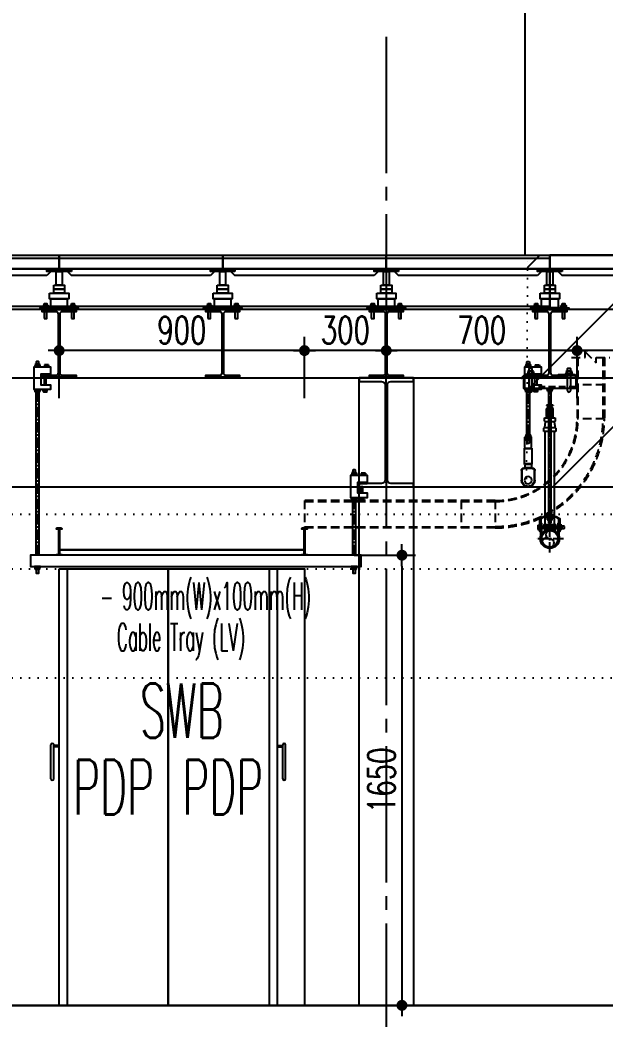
# Model space of a CAD drawing. Header units: millimetres. Extents: x -192235 to 515711, y 45168 to 947868.
# Drawn here: x 168856 to 171002, y 463896 to 467562 of the extents above; entities that cross this region are included whole.
import ezdxf
from ezdxf.enums import TextEntityAlignment as Align

# ---------------------------------------------------------------- set-up
doc = ezdxf.new("R2010")
doc.units = ezdxf.units.MM
doc.header["$LTSCALE"] = 1000
doc.header["$PDMODE"] = 1
for name, pattern in [('CENTER2', [1.125, 0.75, -0.125, 0.125, -0.125]), ('DOT2', [3.175, 0, -3.175]), ('HIDDEN', [0.375, 0.25, -0.125]), ('HIDDEN2', [4.7625, 3.175, -1.5875]), ('TPH12-SEC-@20-1$0$CENTERK0', [0.65, 0.5, -0.05, 0.05, -0.05]), ('TPH12-SEC-@20-1$0$CENTERK5', [6.916, 6.667, -0.083, 0.083, -0.083])]:
    doc.linetypes.add(name, pattern=pattern)
for name, color, linetype in [('0-LEVEL LINE', 4, 'DOT2'), ('0-tool', 1, 'Continuous'), ('e-eq-PDP', 10, 'Continuous'), ('e-eq-SWB', 130, 'Continuous'), ('E-POWER-CABL', 80, 'Continuous'), ('FS-EQ', 10, 'Continuous'), ('FS-LINE', 10, 'Continuous'), ('FS-Support-1', 2, 'Continuous'), ('Hook-up', 130, 'HIDDEN2'), ('LED-Light-L25', 7, 'Continuous'), ('LIGHTING', 2, 'Continuous'), ('LIGHTING-W', 7, 'Continuous'), ('M-DIM', 1, 'Continuous'), ('M-TXT', 3, 'Continuous'), ('SM-SEC-Cm$0$SUPPORT', 2, 'Continuous'), ('SUPPORT', 2, 'Continuous'), ('TPH12-SEC-@20-1$0$H-SIN', 252, 'TPH12-SEC-@20-1$0$CENTERK5'), ('TPH12-SEC-@20-1$0$KABE1', 252, 'Continuous'), ('TPH12-SEC-@20-1$0$SIAGE1', 252, 'Continuous'), ('TPH12-SEC-@20-1$0$STEEL-NEDA', 252, 'Continuous'), ('TPH12-SEC-@20-1$0$STEEL2', 252, 'Continuous'), ('TPH12-SEC-@20-1$0$STEEL3', 252, 'Continuous'), ('TPH12-SEC-@20-1$0$SUGATA3', 252, 'Continuous'), ('WY-J-D', 2, 'Continuous'), ('WY-J-U', 2, 'Continuous'), ('YCD-Xfa-Sec-24$0$Raised Floor', 1, 'Continuous')]:
    doc.layers.add(name, color=color, linetype=linetype)
doc.styles.add('aa-txt', font='simplex.shx', dxfattribs={"width": 0.7, "bigfont": 'chineset.shx'})
doc.styles.add('ROMAND', font='romand', dxfattribs={"height": 5})
doc.dimstyles.new('50-DIM', dxfattribs={"dimscale": 50, "dimtxt": 2, "dimasz": 0.8, "dimexe": 1, "dimexo": 1, "dimgap": 0.5, "dimtad": 1, "dimdec": 0, "dimdsep": 46, "dimtxsty": 'aa-txt', "dimblk": 'DOT', "dimcen": 5, "dimclrd": 256, "dimclre": 256, "dimclrt": 256, "dimadec": 0, "dimazin": 0, "dimtfac": 1, "dimtdec": 0, "dimtix": 1, "dimtmove": 2, "dimatfit": 3, "dimldrblk": 'DOT', "dimfxl": 1, "dimtolj": 1, "dimtzin": 0, "dimarcsym": 0})

# ---------------------------------------------------------------- blocks, each defined once
blk = doc.blocks.new('TPH12-SEC-@20-1')
at = {"layer": 'DEFPOINTS', "linetype": 'TPH12-SEC-@20-1$0$CENTERK0'}
blk.add_line((170200, 467500), (170200, 462400), dxfattribs=at)
at = {"layer": 'TPH12-SEC-@20-1$0$H-SIN'}
for p, q in [((83854.8, 466700), (201769.6, 466700)), ((84160.9, 463950), (201769.6, 463950))]:
    blk.add_line(p, q, dxfattribs=at)
at = {"layer": 'TPH12-SEC-@20-1$0$KABE1'}
blk.add_line((190390, 463950), (99610, 463950), dxfattribs=at)
blk.add_lwpolyline([(175600, 466700), (175600, 466500), (170800, 466500), (170800, 466700), (175600, 466700)], dxfattribs=at)
at = {"layer": 'TPH12-SEC-@20-1$0$SIAGE1'}
blk.add_line((175600, 466700), (170800, 466700), dxfattribs=at)
at = {"layer": 'TPH12-SEC-@20-1$0$STEEL-NEDA'}
for points in [[(168938, 466500), (169062, 466500), (169062, 466492), (169010.5, 466492, 0.414214), (169002.5, 466484), (169002.5, 466268, 0.414214), (169010.5, 466260), (169062, 466260), (169062, 466252), (168938, 466252), (168938, 466260), (168989.5, 466260, 0.414214), (168997.5, 466268), (168997.5, 466484, 0.414214), (168989.5, 466492), (168938, 466492)], [(169538, 466500), (169662, 466500), (169662, 466492), (169610.5, 466492, 0.414214), (169602.5, 466484), (169602.5, 466268, 0.414214), (169610.5, 466260), (169662, 466260), (169662, 466252), (169538, 466252), (169538, 466260), (169589.5, 466260, 0.414214), (169597.5, 466268), (169597.5, 466484, 0.414214), (169589.5, 466492), (169538, 466492)], [(170138, 466500), (170262, 466500), (170262, 466492), (170210.5, 466492, 0.414214), (170202.5, 466484), (170202.5, 466268, 0.414214), (170210.5, 466260), (170262, 466260), (170262, 466252), (170138, 466252), (170138, 466260), (170189.5, 466260, 0.414214), (170197.5, 466268), (170197.5, 466484, 0.414214), (170189.5, 466492), (170138, 466492)], [(170738, 466500), (170862, 466500), (170862, 466492), (170810.5, 466492, 0.414214), (170802.5, 466484), (170802.5, 466268, 0.414214), (170810.5, 466260), (170862, 466260), (170862, 466252), (170738, 466252), (170738, 466260), (170789.5, 466260, 0.414214), (170797.5, 466268), (170797.5, 466484, 0.414214), (170789.5, 466492), (170738, 466492)]]:
    blk.add_lwpolyline(points, format="xyb", close=True, dxfattribs=at)
at = {"layer": 'TPH12-SEC-@20-1$0$STEEL2'}
blk.add_lwpolyline([(170300, 466250), (170100, 466250), (170100, 466237), (170183, 466237, -0.414214), (170196, 466224), (170196, 465876, -0.414214), (170183, 465863), (170100, 465863), (170100, 465850), (170300, 465850), (170300, 465863), (170217, 465863, -0.414214), (170204, 465876), (170204, 466224, -0.414214), (170217, 466237), (170300, 466237)], format="xyb", close=True, dxfattribs=at)
at = {"layer": 'TPH12-SEC-@20-1$0$STEEL3'}
for p, q in [((160000, 466250), (175000, 466250)), ((160000, 465850), (175000, 465850))]:
    blk.add_line(p, q, dxfattribs=at)
blk.add_lwpolyline([(170300, 463950), (170100, 463950), (170100, 466250), (170300, 466250)], close=True, dxfattribs=at)
at = {"layer": 'TPH12-SEC-@20-1$0$SUGATA3'}
for p, q in [((170800, 466688), (167800, 466688)), ((170800, 466512), (167800, 466512))]:
    blk.add_line(p, q, dxfattribs=at)
blk.add_lwpolyline([(167800, 466700), (170800, 466700), (170800, 466500), (167800, 466500)], close=True, dxfattribs=at)
blk = doc.blocks.new('DOT')
at = {"color": 0}
blk.add_line((-1, 0), (1, 0), dxfattribs=at)
at = {"color": 3, "const_width": 0.5}
blk.add_lwpolyline([(-0.25, 0, 1), (0.25, 0, 1)], format="xyb", close=True, dxfattribs=at)
blk = doc.blocks.new('*D136')
at = {"layer": 'DEFPOINTS', "color": 0, "transparency": 16777216}
for p in [(170900, 466350), (170900, 466125), (171550, 466125)]:
    blk.add_point(p, dxfattribs=at)
at = {"layer": 'M-DIM', "lineweight": -2, "transparency": 16777216}
for p, q in [((170900, 466175), (170900, 466400)), ((171550, 466175), (171550, 466400)), ((171510, 466350), (170940, 466350))]:
    blk.add_line(p, q, dxfattribs=at)
at = {"layer": 'M-DIM', "lineweight": -2, "transparency": 16777216, "xscale": 40, "yscale": 40, "zscale": 40, "rotation": 180}
blk.add_blockref('DOT', (170900, 466350), dxfattribs=at)
at = {"layer": 'M-DIM', "lineweight": -2, "transparency": 16777216, "xscale": 40, "yscale": 40, "zscale": 40}
blk.add_blockref('DOT', (171550, 466350), dxfattribs=at)
at = {"layer": 'M-DIM', "transparency": 16777216, "insert": (171225, 466425), "char_height": 100, "attachment_point": 5, "style": 'aa-txt'}
blk.add_mtext('\\A1;650', dxfattribs=at)
blk = doc.blocks.new('_Dot')
at = {"color": 0, "linetype": 'ByBlock', "lineweight": -2}
blk.add_line((-0.5, 0), (-1, 0), dxfattribs=at)
at = {"color": 0, "linetype": 'ByBlock', "const_width": 0.5}
blk.add_lwpolyline([(-0.25, 0, 1), (0.25, 0, 1)], format="xyb", close=True, dxfattribs=at)
blk = doc.blocks.new('SWB-L20-l')
at = {"layer": 'e-eq-SWB'}
for p, q in [((30, 1600), (30, 0)), ((-30, 830), (-30, 955)), ((-20, 830), (-20, 955)), ((0, 952.5), (-20, 952.5)), ((0, 947.5), (-20, 947.5))]:
    blk.add_line(p, q, dxfattribs=at)
blk.add_lwpolyline([(0, 1600), (900, 1600), (900, 0), (0, 0)], close=True, dxfattribs=at)
for centre, start, end in [((-25, 955), 0, 180), ((-25, 830), 180, 0)]:
    blk.add_arc(centre, 5, start, end, dxfattribs=at)
at = {"layer": 'e-eq-SWB', "style": 'aa-txt', "width": 0.55}
blk.add_text('SWB', height=200, dxfattribs=at).set_placement((450, 980), align=Align.CENTER)
blk = doc.blocks.new('PDP-L20-l')
at = {"layer": 'e-eq-PDP'}
for p, q in [((30, 1600), (30, 0)), ((-30, 830), (-30, 955)), ((-20, 830), (-20, 955)), ((0, 952.5), (-20, 952.5)), ((0, 947.5), (-20, 947.5))]:
    blk.add_line(p, q, dxfattribs=at)
blk.add_lwpolyline([(0, 1600), (400, 1600), (400, 0), (0, 0)], close=True, dxfattribs=at)
for centre, start, end in [((-25, 955), 0, 180), ((-25, 830), 180, 0)]:
    blk.add_arc(centre, 5, start, end, dxfattribs=at)
at = {"layer": 'e-eq-PDP', "style": 'aa-txt', "width": 0.55}
blk.add_text('PDP', height=200, dxfattribs=at).set_placement((200, 700), align=Align.CENTER)
blk = doc.blocks.new('Nut-M10')
for p, q in [((-10.9, 1.5), (-10.9, 0.5)), ((-8.7, 2.8), (-10.6, 2)), ((-10.4, 2), (10.4, 2)), ((-10.4, 0), (10.4, 0)), ((-8.7, 9.2), (-8.7, 2.8)), ((6.5, 10), (-6.5, 10)), ((-4.3, 9.2), (-4.3, 2.8)), ((4.3, 2.8), (4.3, 9.2)), ((8.7, 9.2), (8.7, 2.8)), ((8.7, 2.8), (10.6, 2)), ((10.9, 1.5), (10.9, 0.5))]:
    blk.add_line(p, q)
for centre, radius, start, end in [((-10.4, 1.5), 0.5, 90, 180), ((-10.4, 0.5), 0.5, 180, 270), ((-6.5, 6.7), 3.33, 49.441, 130.559), ((-6.5, 5.3), 3.33, 229.441, 310.559), ((0, -2.1), 12.1, 69.065, 110.935), ((0, 14.1), 12.1, 249.065, 290.935), ((6.5, 6.7), 3.33, 49.441, 130.559), ((6.5, 5.3), 3.33, 229.441, 310.559), ((10.4, 1.5), 0.5, 0, 90), ((10.4, 0.5), 0.5, 270, 0)]:
    blk.add_arc(centre, radius, start, end)
blk = doc.blocks.new('Nut-M8')
for p, q in [((-8.9, 1.2), (-8.9, 0.4)), ((-7.5, 2.2), (-8.7, 1.5)), ((-8.5, 1.6), (8.6, 1.6)), ((-8.5, 0), (8.6, 0)), ((-7.5, 7.3), (-7.5, 2.2)), ((5.6, 8), (-5.6, 8)), ((-3.8, 7.3), (-3.8, 2.2)), ((3.8, 2.2), (3.8, 7.3)), ((7.5, 7.3), (7.5, 2.2)), ((7.5, 2.2), (8.7, 1.5)), ((9, 1.2), (9, 0.4))]:
    blk.add_line(p, q)
for centre, radius, start, end in [((-8.5, 1.2), 0.4, 90, 180), ((-8.5, 0.4), 0.4, 180, 270), ((-5.6, 5), 3.03, 51.7868, 128.2132), ((-5.6, 4.6), 3.03, 231.7868, 308.2132), ((0, -3.2), 11.2, 70.3471, 109.6529), ((0, 12.8), 11.2, 250.3471, 289.6529), ((5.6, 5), 3.03, 51.7868, 128.2132), ((5.6, 4.6), 3.03, 231.7868, 308.2132), ((8.6, 1.2), 0.4, 0, 90), ((8.6, 0.4), 0.4, 270, 0)]:
    blk.add_arc(centre, radius, start, end)
blk = doc.blocks.new('HG-S-l')
blk.add_lwpolyline([(-1.63, 5), (-1.73, 4.9), (-1.73, 4), (-0.77, 4), (-0.77, 4.9), (-0.87, 5)], close=True)
blk.add_lwpolyline([(0.5, 0.3), (0, 0.3), (0, -3.5), (3.5, -3.5), (3.5, -5.3), (-2.5, -5.3), (-2.5, 3), (3.5, 3), (3.5, 0.3), (0.5, 0.3), (0.5, 0), (3.5, 0), (3.5, 0.3)])
at = {"xscale": 0.1, "yscale": 0.1, "zscale": 0.1}
for name, p in [('Nut-M10', (-1.25, 3)), ('Nut-M8', (2.1, 3))]:
    blk.add_blockref(name, p, dxfattribs=at)
at = {"xscale": 0.1, "yscale": 0.1, "zscale": 0.1, "rotation": 180}
for name, p in [('Nut-M10', (-1.25, -5.3)), ('Nut-M8', (1.55, -5.3))]:
    blk.add_blockref(name, p, dxfattribs=at)
blk = doc.blocks.new('*D151')
at = {"layer": 'DEFPOINTS', "color": 0, "transparency": 16777216}
for p in [(169900, 466350), (169900, 466125), (170200, 466125)]:
    blk.add_point(p, dxfattribs=at)
at = {"layer": 'M-DIM', "lineweight": -2, "transparency": 16777216}
for p, q in [((169900, 466175), (169900, 466400)), ((170200, 466175), (170200, 466400)), ((170160, 466350), (169940, 466350))]:
    blk.add_line(p, q, dxfattribs=at)
at = {"layer": 'M-DIM', "lineweight": -2, "transparency": 16777216, "xscale": 40, "yscale": 40, "zscale": 40, "rotation": 180}
blk.add_blockref('DOT', (169900, 466350), dxfattribs=at)
at = {"layer": 'M-DIM', "lineweight": -2, "transparency": 16777216, "xscale": 40, "yscale": 40, "zscale": 40}
blk.add_blockref('DOT', (170200, 466350), dxfattribs=at)
at = {"layer": 'M-DIM', "transparency": 16777216, "insert": (170050, 466425), "char_height": 100, "attachment_point": 5, "style": 'aa-txt'}
blk.add_mtext('\\A1;300', dxfattribs=at)
blk = doc.blocks.new('*D152')
at = {"layer": 'DEFPOINTS', "color": 0, "transparency": 16777216}
for p in [(169000, 466350), (169000, 466125), (169900, 466125)]:
    blk.add_point(p, dxfattribs=at)
at = {"layer": 'M-DIM', "lineweight": -2, "transparency": 16777216}
for p, q in [((169000, 466175), (169000, 466400)), ((169900, 466175), (169900, 466400)), ((169860, 466350), (169040, 466350))]:
    blk.add_line(p, q, dxfattribs=at)
at = {"layer": 'M-DIM', "lineweight": -2, "transparency": 16777216, "xscale": 40, "yscale": 40, "zscale": 40, "rotation": 180}
blk.add_blockref('DOT', (169000, 466350), dxfattribs=at)
at = {"layer": 'M-DIM', "lineweight": -2, "transparency": 16777216, "xscale": 40, "yscale": 40, "zscale": 40}
blk.add_blockref('DOT', (169900, 466350), dxfattribs=at)
at = {"layer": 'M-DIM', "transparency": 16777216, "insert": (169450, 466425), "char_height": 100, "attachment_point": 5, "style": 'aa-txt'}
blk.add_mtext('\\A1;900', dxfattribs=at)
blk = doc.blocks.new('*D153')
at = {"layer": 'DEFPOINTS', "color": 0, "transparency": 16777216}
for p in [(170032.5, 465600), (170032.5, 463950), (170257.5, 463950)]:
    blk.add_point(p, dxfattribs=at)
at = {"layer": 'M-DIM', "lineweight": -2, "transparency": 16777216}
for p, q in [((170082.5, 465600), (170307.5, 465600)), ((170257.5, 465560), (170257.5, 463990)), ((170082.5, 463950), (170307.5, 463950))]:
    blk.add_line(p, q, dxfattribs=at)
at = {"layer": 'M-DIM', "lineweight": -2, "transparency": 16777216, "xscale": 40, "yscale": 40, "zscale": 40}
for p, rotation in [((170257.5, 465600), 90), ((170257.5, 463950), 270)]:
    blk.add_blockref('DOT', p, dxfattribs=dict(at, rotation=rotation))
at = {"layer": 'M-DIM', "transparency": 16777216, "insert": (170182.5, 464775), "char_height": 100, "attachment_point": 5, "rotation": 90, "style": 'aa-txt'}
blk.add_mtext('\\A1;1650', dxfattribs=at)
blk = doc.blocks.new('*D154')
at = {"layer": 'DEFPOINTS', "color": 0, "transparency": 16777216}
for p in [(170200, 466350), (170200, 466125), (170900, 466125)]:
    blk.add_point(p, dxfattribs=at)
at = {"layer": 'M-DIM', "lineweight": -2, "transparency": 16777216}
for p, q in [((170200, 466175), (170200, 466400)), ((170900, 466175), (170900, 466400)), ((170860, 466350), (170240, 466350))]:
    blk.add_line(p, q, dxfattribs=at)
at = {"layer": 'M-DIM', "lineweight": -2, "transparency": 16777216, "xscale": 40, "yscale": 40, "zscale": 40, "rotation": 180}
blk.add_blockref('DOT', (170200, 466350), dxfattribs=at)
at = {"layer": 'M-DIM', "lineweight": -2, "transparency": 16777216, "xscale": 40, "yscale": 40, "zscale": 40}
blk.add_blockref('DOT', (170900, 466350), dxfattribs=at)
at = {"layer": 'M-DIM', "transparency": 16777216, "insert": (170550, 466425), "char_height": 100, "attachment_point": 5, "style": 'aa-txt'}
blk.add_mtext('\\A1;700', dxfattribs=at)
blk = doc.blocks.new('PDP-L20-r')
at = {"layer": 'e-eq-PDP'}
for p, q in [((370, 1600), (370, 0)), ((420, 830), (420, 955)), ((430, 830), (430, 955)), ((400, 952.5), (420, 952.5)), ((400, 947.5), (420, 947.5))]:
    blk.add_line(p, q, dxfattribs=at)
blk.add_lwpolyline([(0, 1600), (400, 1600), (400, 0), (0, 0)], close=True, dxfattribs=at)
for centre, start, end in [((425, 955), 0, 180), ((425, 830), 180, 0)]:
    blk.add_arc(centre, 5, start, end, dxfattribs=at)
at = {"layer": 'e-eq-PDP', "style": 'aa-txt', "width": 0.55}
blk.add_text('PDP', height=200, dxfattribs=at).set_placement((200, 700), align=Align.CENTER)
blk = doc.blocks.new('SP-H-1')
at = {"layer": 'FS-EQ'}
for p, q in [((-1.25, 5.5), (-1.25, 8.29)), ((-1.24, 8.35), (-0.45, 9.3)), ((-1.02, 6.2), (-1.24, 8.25)), ((-1.21, 9.66), (-1.21, 9.57)), ((-1.21, 9.66), (-1.13, 9.66)), ((-1.21, 9.57), (-1.13, 9.57)), ((-1.13, 9.66), (-1.13, 9.57)), ((-1.13, 9.63), (-1.13, 9.57)), ((-0.99, 9.62), (-0.77, 9.61)), ((-0.99, 9.62), (-0.99, 9.53)), ((-0.99, 9.53), (-0.77, 9.52)), ((-0.9, 8.07), (-0.9, 6.2)), ((-0.83, 9.7), (0.83, 9.7)), ((-0.3, 8.55), (-0.79, 7.9)), ((-0.77, 9.61), (-0.77, 9.52)), ((-0.62, 9.61), (-0.35, 9.61)), ((-0.62, 9.61), (-0.62, 9.52)), ((-0.62, 9.52), (-0.35, 9.52)), ((-0.35, 9.61), (-0.35, 9.52)), ((-0.32, 8.6), (0.32, 8.6)), ((-0.3, 8.55), (0.3, 8.55)), ((-0.25, 8.16), (-0.25, 6.4)), ((-0.14, 9.6), (-0.13, 9.66)), ((-0.14, 9.61), (0.14, 9.61)), ((-0.14, 9.61), (-0.14, 9.52)), ((-0.14, 9.52), (0.14, 9.52)), ((0.14, 9.6), (0.13, 9.66)), ((0.14, 9.61), (0.14, 9.52)), ((0.25, 8.16), (0.25, 6.4)), ((0.3, 8.55), (0.79, 7.9)), ((0.35, 9.61), (0.35, 9.52)), ((0.62, 9.61), (0.35, 9.61)), ((0.62, 9.52), (0.35, 9.52)), ((1.24, 8.35), (0.45, 9.3)), ((0.62, 9.61), (0.62, 9.52)), ((0.99, 9.62), (0.77, 9.61)), ((0.77, 9.61), (0.77, 9.52)), ((0.99, 9.53), (0.77, 9.52)), ((0.9, 8.1), (0.9, 6.2)), ((0.99, 9.62), (0.99, 9.53)), ((1.03, 6.2), (1.24, 8.25)), ((1.13, 9.66), (1.13, 9.57)), ((1.22, 9.66), (1.13, 9.66)), ((1.13, 9.63), (1.13, 9.57)), ((1.22, 9.57), (1.13, 9.57)), ((1.22, 9.66), (1.22, 9.57)), ((1.22, 9.6), (1.22, 9.57)), ((1.25, 5.5), (1.25, 8.29)), ((-1.9, 5.1), (1.9, 5.1)), ((-1.25, 5.5), (1.25, 5.5)), ((-1.02, 6.2), (1.03, 6.2)), ((-0.6, 5.5), (-0.6, 6.4)), ((-0.6, 6.4), (0.6, 6.4)), ((0.6, 5.5), (0.6, 6.4))]:
    blk.add_line(p, q, dxfattribs=at)
for centre, radius, start, end in [((-1.11, 8.29), 0.139, 157.0298, 197.1193), ((-0.93, 8.75), 0.955, 84.0829, 107.6622), ((-0.92, 9.1), 0.592, 87.634, 110.8646), ((-0.74, 9.01), 0.681, 107.7143, 125.0736), ((-0.75, 9.26), 0.433, 91.8537, 123.1257), ((-0.51, 7.64), 0.388, 136.5249, 182.9908), ((-0.83, 9.35), 0.347, 78.6251, 99.8563), ((-0.49, 9.38), 0.315, 104.4487, 153.9759), ((-0.6, 9.46), 0.226, 88.1263, 139.7268), ((-0.46, 9.49), 0.204, 100.0382, 141.9173), ((-0.56, 8.91), 0.784, 84.9677, 92.2638), ((2.27, 9.44), 2.72, 178.7323, 199.1653), ((-0.26, 9.6), 0.0861, 105.0543, 169.5675), ((-0.09, 9.48), 0.262, 131.7568, 170.5499), ((-0.23, 9.53), 0.161, 53.7998, 110.9693), ((-0.21, 9.56), 0.123, 53.4161, 115.819), ((0, 8.12), 0.254, 10.4828, 169.5172), ((-0.03, 8.43), 0.184, 139.0501, 221.9684), ((0.23, 9.53), 0.161, 69.0307, 126.2002), ((0.21, 9.56), 0.123, 64.181, 126.5839), ((0.03, 8.43), 0.184, 318.6569, 40.9499), ((0.09, 9.48), 0.262, 9.4501, 48.2432), ((0.26, 9.6), 0.0861, 10.4325, 74.9457), ((-2.27, 9.44), 2.72, 340.8347, 1.2677), ((0.56, 8.91), 0.784, 87.7362, 95.0323), ((0.46, 9.49), 0.204, 38.0827, 79.9618), ((0.49, 9.38), 0.315, 26.0241, 75.5513), ((0.6, 9.46), 0.226, 40.2732, 91.8737), ((0.83, 9.35), 0.347, 80.1437, 101.3749), ((0.75, 9.26), 0.433, 56.8743, 88.1463), ((0.51, 7.64), 0.388, 357.0092, 43.4751), ((0.93, 8.75), 0.955, 72.3378, 95.9171), ((0.92, 9.1), 0.592, 69.1354, 92.366), ((0.74, 9.01), 0.681, 54.9264, 72.2857), ((1.11, 8.29), 0.139, 342.8807, 22.9702), ((-1.24, 5.27), 0.303, 326.9119, 50.7686), ((1.33, 5.25), 0.371, 138.0713, 204.2482)]:
    blk.add_arc(centre, radius, start, end, dxfattribs=at)
at = {"layer": 'FS-LINE'}
for p, q in [((-1.9, 3.85), (-1.9, 5.1)), ((-1.9, 5.1), (1.9, 5.1)), ((-1.9, 3.85), (-1.65, 3.6)), ((1.9, 3.85), (1.65, 3.6)), ((1.9, 5.1), (1.9, 3.85)), ((-2.2, 1.25), (-1.95, 1.5)), ((-2.2, 0), (-2.2, 1.25)), ((2.2, 0), (-2.2, 0)), ((-1.65, 3.6), (-1.95, 1.5)), ((1.65, 3.6), (1.95, 1.5)), ((2.2, 1.25), (1.95, 1.5)), ((2.2, 1.25), (2.2, 0))]:
    blk.add_line(p, q, dxfattribs=at)
for points in [[(-1.95, 1.5), (1.95, 1.5)], [(1.65, 3.6), (-1.65, 3.6)]]:
    blk.add_lwpolyline(points, dxfattribs=at)
at = {"layer": 'FS-EQ', "style": 'ROMAND'}
blk.add_text('V27', height=0.35, rotation=180, dxfattribs=at).set_placement((0.01, 5.84), align=Align.MIDDLE)
blk = doc.blocks.new('Nut-M12')
for p, q in [((-13, 1.8), (-13, 0.6)), ((-10.4, 3.3), (-12.6, 2.3)), ((-12.4, 2.4), (12.4, 2.4)), ((-12.4, 0), (12.4, 0)), ((-10.4, 11), (-10.4, 3.3)), ((7.8, 12), (-7.8, 12)), ((-5.2, 11), (-5.2, 3.3)), ((5.2, 3.3), (5.2, 11)), ((10.4, 11), (10.4, 3.3)), ((10.4, 3.3), (12.6, 2.3)), ((13, 1.8), (13, 0.6))]:
    blk.add_line(p, q)
for centre, radius, start, end in [((-12.4, 1.8), 0.6, 90, 180), ((-12.4, 0.6), 0.6, 180, 270), ((-7.8, 8), 4.03, 49.8296, 130.1704), ((-7.8, 6.4), 4.03, 229.8296, 310.1704), ((0, -2.7), 14.7, 69.2784, 110.7216), ((0, 17.1), 14.7, 249.2784, 290.7216), ((7.8, 8), 4.03, 49.8296, 130.1704), ((7.8, 6.4), 4.03, 229.8296, 310.1704), ((12.4, 1.8), 0.6, 0, 90), ((12.4, 0.6), 0.6, 270, 0)]:
    blk.add_arc(centre, radius, start, end)
blk = doc.blocks.new('FS-L25-1')
at = {"layer": 'FS-LINE'}
h = blk.add_hatch(dxfattribs=at)
h.set_pattern_fill('ANSI31', color=1, scale=15, style=0)
h.set_pattern_definition([(45, (139828.326, 401638.76), (-33.67596, 33.67596), [])])
edge = h.paths.add_edge_path()
edge.add_arc((175600, 465660.2), 30.2, 90, 270)
edge.add_arc((175600, 465645.1), 15.1, 270, 450)
edge.add_arc((175600, 465675.2), 15.1, 90, 270, ccw=False)
at = {"layer": 'FS-LINE', "color": 1, "linetype": 'CENTER2', "ltscale": 0.05}
for p, q in [((175600, 465710.3), (175600, 466150)), ((175600, 465610), (175600, 465710.3)), ((175650.2, 465660.2), (175549.8, 465660.2))]:
    blk.add_line(p, q, dxfattribs=at)
at = {"layer": 'FS-LINE'}
for p, q in [((175583.3, 465711.5), (175583.3, 466053)), ((175616.7, 465711.5), (175616.7, 466053)), ((175583.3, 465695.5), (175580.3, 465689)), ((175616.7, 465695.5), (175619.7, 465689))]:
    blk.add_line(p, q, dxfattribs=at)
blk.add_lwpolyline([(175600, 465690.3, 1), (175600, 465660.2, -1), (175600, 465630, -1)], format="xyb", close=True, dxfattribs=at)
blk.add_lwpolyline([(175578.5, 465695.5), (175621.5, 465695.5), (175621.5, 465711.5), (175578.5, 465711.5)], close=True, dxfattribs=at)
for radius in [35, 30.2]:
    blk.add_circle((175600, 465660.2), radius, dxfattribs=at)
at = {"layer": 'FS-Support-1', "linetype": 'HIDDEN', "ltscale": 0.1}
blk.add_line((175695.5, 466217.7), (175504.5, 466217.7), dxfattribs=at)
at = {"layer": 'FS-Support-1', "linetype": 'CENTER2', "ltscale": 0.05}
blk.add_line((175600, 465752), (175600, 466200.7), dxfattribs=at)
at = {"layer": 'FS-Support-1'}
for points in [[(175496.5, 466248), (175508.5, 466260), (175568.5, 466260), (175568.5, 466262), (175507.7, 466262), (175495.1, 466249.4), (175496.5, 466248)], [(175703.5, 466248), (175691.5, 466260), (175631.5, 466260), (175631.5, 466262), (175692.3, 466262), (175704.9, 466249.4), (175703.5, 466248)]]:
    blk.add_lwpolyline(points, dxfattribs=at)
at = {"layer": 'FS-Support-1', "ltscale": 0.1}
blk.add_lwpolyline([(175695.5, 466210.7), (175504.5, 466210.7), (175504.5, 466252), (175695.5, 466252)], close=True, dxfattribs=at)
at = {"layer": 'FS-Support-1'}
for points in [[(175535.8, 466204.3), (175535.8, 466260), (175523.1, 466260), (175523.1, 466204.3, 1)], [(175676.8, 466204.3), (175676.8, 466260), (175664.1, 466260), (175664.1, 466204.3, 1)]]:
    blk.add_lwpolyline(points, format="xyb", close=True, dxfattribs=at)
blk.add_lwpolyline([(175595.2, 465752), (175604.8, 465752), (175604.8, 466200.7), (175595.2, 466200.7)], close=True, dxfattribs=at)
at = {"layer": 'SUPPORT', "linetype": 'CENTER2', "ltscale": 0.05}
blk.add_line((175569.8, 465702), (175630.2, 465702), dxfattribs=at)
at = {"layer": 'SUPPORT'}
for points in [[(175524.1, 466284), (175523.1, 466283), (175523.1, 466274), (175535.8, 466274), (175535.8, 466283), (175534.8, 466284)], [(175665.1, 466284), (175664.1, 466283), (175664.1, 466274), (175676.8, 466274), (175676.8, 466283), (175675.8, 466284)], [(175622.8, 465739), (175577.2, 465739), (175566.8, 465733), (175566.8, 465687), (175563.8, 465687), (175563.8, 465734.7), (175576.4, 465742), (175623.6, 465742), (175636.2, 465734.7), (175636.2, 465687), (175633.2, 465687), (175633.2, 465733)], [(175603.8, 465719), (175604.8, 465720), (175604.8, 465729), (175595.2, 465729), (175595.2, 465720), (175596.2, 465719)], [(175569.8, 465698.1), (175569.8, 465706), (175630.2, 465706), (175630.2, 465698.1)], [(175654.2, 465705), (175653.2, 465706), (175644.2, 465706), (175644.2, 465698.1), (175653.2, 465698.1), (175654.2, 465699.1)]]:
    blk.add_lwpolyline(points, close=True, dxfattribs=at)
blk.add_lwpolyline([(175633.2, 465660.2, -1), (175566.8, 465660.2), (175566.8, 465717), (175569.8, 465717), (175569.8, 465660.2, 1), (175630.2, 465660.2), (175630.2, 465717), (175633.2, 465717)], format="xyb", close=True, dxfattribs=at)
at = {"layer": 'FS-LINE', "xscale": 10, "yscale": 10, "zscale": 10}
blk.add_blockref('SP-H-1', (175600, 466053), dxfattribs=at)
at = {"layer": 'SUPPORT'}
for name, p in [('Nut-M12', (175529.5, 466262)), ('Nut-M12', (175670.5, 466262)), ('Nut-M10', (175600, 465742))]:
    blk.add_blockref(name, p, dxfattribs=at)
for name, p, rotation in [('Nut-M10', (175600, 466210.7), 180), ('Nut-M10', (175600, 465739), 180), ('Nut-M8', (175563.8, 465702), 90), ('Nut-M8', (175636.2, 465702), 270)]:
    blk.add_blockref(name, p, dxfattribs=dict(at, rotation=rotation))
blk = doc.blocks.new('SP-L25-25')
at = {"layer": 'FS-LINE'}
blk.add_blockref('FS-L25-1', (-4800, 0), dxfattribs=at)
blk = doc.blocks.new('YCD-Xfa-Sec-24')
at = {"layer": 'YCD-Xfa-Sec-24$0$Raised Floor'}
for points in [[(539200, 396700), (538600, 396700), (538600, 396650), (539200, 396650)], [(539800, 396700), (539200, 396700), (539200, 396650), (539800, 396650)], [(540400, 396700), (539800, 396700), (539800, 396650), (540400, 396650)], [(541000, 396700), (540400, 396700), (540400, 396650), (541000, 396650)], [(541600, 396700), (541000, 396700), (541000, 396650), (541600, 396650)], [(538645, 396625), (539155, 396625), (539180, 396650), (538620, 396650)], [(539155, 396650), (539245, 396650), (539245, 396645), (539155, 396645)], [(539155, 396640), (539245, 396640), (539245, 396645), (539155, 396645)], [(539210.5, 396640), (539189.5, 396640), (539189.5, 396590), (539210.5, 396590)], [(539245, 396625), (539755, 396625), (539780, 396650), (539220, 396650)], [(539755, 396650), (539845, 396650), (539845, 396645), (539755, 396645)], [(539755, 396640), (539845, 396640), (539845, 396645), (539755, 396645)], [(539810.5, 396640), (539789.5, 396640), (539789.5, 396590), (539810.5, 396590)], [(539845, 396625), (540355, 396625), (540380, 396650), (539820, 396650)], [(540355, 396650), (540445, 396650), (540445, 396645), (540355, 396645)], [(540355, 396640), (540445, 396640), (540445, 396645), (540355, 396645)], [(540410.5, 396640), (540389.5, 396640), (540389.5, 396590), (540410.5, 396590)], [(540445, 396625), (540955, 396625), (540980, 396650), (540420, 396650)], [(540955, 396650), (541045, 396650), (541045, 396645), (540955, 396645)], [(540955, 396640), (541045, 396640), (541045, 396645), (540955, 396645)], [(541010.5, 396640), (540989.5, 396640), (540989.5, 396590), (541010.5, 396590)], [(541045, 396625), (541555, 396625), (541580, 396650), (541020, 396650)], [(539235, 396560), (539165, 396560), (539165, 396540), (539235, 396540)], [(539220, 396590), (539180, 396590), (539180, 396575), (539220, 396575)], [(539220, 396575), (539180, 396575), (539180, 396560), (539220, 396560)], [(539835, 396560), (539765, 396560), (539765, 396540), (539835, 396540)], [(539820, 396590), (539780, 396590), (539780, 396575), (539820, 396575)], [(539820, 396575), (539780, 396575), (539780, 396560), (539820, 396560)], [(540435, 396560), (540365, 396560), (540365, 396540), (540435, 396540)], [(540420, 396590), (540380, 396590), (540380, 396575), (540420, 396575)], [(540420, 396575), (540380, 396575), (540380, 396560), (540420, 396560)], [(541035, 396560), (540965, 396560), (540965, 396540), (541035, 396540)], [(541020, 396590), (540980, 396590), (540980, 396575), (541020, 396575)], [(541020, 396575), (540980, 396575), (540980, 396560), (541020, 396560)], [(539155, 396522), (539145, 396522), (539145, 396507), (539155, 396507)], [(539230, 396540), (539170, 396540), (539170, 396507), (539230, 396507)], [(539255, 396522), (539245, 396522), (539245, 396507), (539255, 396507)], [(539755, 396522), (539745, 396522), (539745, 396507), (539755, 396507)], [(539830, 396540), (539770, 396540), (539770, 396507), (539830, 396507)], [(539855, 396522), (539845, 396522), (539845, 396507), (539855, 396507)], [(540355, 396522), (540345, 396522), (540345, 396507), (540355, 396507)], [(540430, 396540), (540370, 396540), (540370, 396507), (540430, 396507)], [(540455, 396522), (540445, 396522), (540445, 396507), (540455, 396507)], [(540955, 396522), (540945, 396522), (540945, 396507), (540955, 396507)], [(541030, 396540), (540970, 396540), (540970, 396507), (541030, 396507)], [(541055, 396522), (541045, 396522), (541045, 396507), (541055, 396507)], [(539130, 396500), (539270, 396500), (539270, 396507), (539130, 396507)], [(539160, 396515), (539140, 396515), (539140, 396507), (539160, 396507)], [(539155, 396467), (539145, 396467), (539145, 396500), (539155, 396500)], [(539260, 396515), (539240, 396515), (539240, 396507), (539260, 396507)], [(539255, 396467), (539245, 396467), (539245, 396500), (539255, 396500)], [(539730, 396500), (539870, 396500), (539870, 396507), (539730, 396507)], [(539760, 396515), (539740, 396515), (539740, 396507), (539760, 396507)], [(539755, 396467), (539745, 396467), (539745, 396500), (539755, 396500)], [(539860, 396515), (539840, 396515), (539840, 396507), (539860, 396507)], [(539855, 396467), (539845, 396467), (539845, 396500), (539855, 396500)], [(540330, 396500), (540470, 396500), (540470, 396507), (540330, 396507)], [(540360, 396515), (540340, 396515), (540340, 396507), (540360, 396507)], [(540355, 396467), (540345, 396467), (540345, 396500), (540355, 396500)], [(540460, 396515), (540440, 396515), (540440, 396507), (540460, 396507)], [(540455, 396467), (540445, 396467), (540445, 396500), (540455, 396500)], [(540930, 396500), (541070, 396500), (541070, 396507), (540930, 396507)], [(540960, 396515), (540940, 396515), (540940, 396507), (540960, 396507)], [(540955, 396467), (540945, 396467), (540945, 396500), (540955, 396500)], [(541060, 396515), (541040, 396515), (541040, 396507), (541060, 396507)], [(541055, 396467), (541045, 396467), (541045, 396500), (541055, 396500)]]:
    blk.add_lwpolyline(points, close=True, dxfattribs=at)
blk = doc.blocks.new('HG-S-r')
blk.add_lwpolyline([(0.87, 5), (0.77, 4.9), (0.77, 4), (1.73, 4), (1.73, 4.9), (1.63, 5)], close=True)
blk.add_lwpolyline([(-0.5, 0.3), (0, 0.3), (0, -3.5), (-3.5, -3.5), (-3.5, -5.3), (2.5, -5.3), (2.5, 3), (-3.5, 3), (-3.5, 0.3), (-0.5, 0.3), (-0.5, 0), (-3.5, 0), (-3.5, 0.3)])
at = {"xscale": 0.1, "yscale": 0.1, "zscale": 0.1}
for name, p in [('Nut-M8', (-2.1, 3)), ('Nut-M10', (1.25, 3))]:
    blk.add_blockref(name, p, dxfattribs=at)
at = {"xscale": 0.1, "yscale": 0.1, "zscale": 0.1, "rotation": 180}
for name, p in [('Nut-M8', (-1.55, -5.3)), ('Nut-M10', (1.25, -5.3))]:
    blk.add_blockref(name, p, dxfattribs=at)
blk = doc.blocks.new('WY-J-U')
at = {"layer": 'WY-J-U'}
for p, q in [((-12.5, 42), (12.5, 42)), ((-12.5, 4.5), (-12.5, 42)), ((-12.5, 40.5), (12.5, 40.5)), ((12.5, 4.5), (12.5, 42)), ((-12.5, 4.5), (-10.5, 4.5)), ((-12.5, 1.5), (12.5, 1.5)), ((-12.5, 0), (-12.5, 1.5)), ((-12.5, 0), (12.5, 0)), ((-10.5, 1.5), (-10.5, 4.5)), ((10.5, 1.5), (10.5, 4.5)), ((10.5, 4.5), (12.5, 4.5)), ((12.5, 0), (12.5, 1.5))]:
    blk.add_line(p, q, dxfattribs=at)
blk = doc.blocks.new('LED-38W-W')
blk.add_circle((0, -45), 13)
at = {"layer": 'LIGHTING-W'}
for p, q in [((-15, 0), (15, 0)), ((-25, -45), (-25, -10)), ((-23, -45), (-23, -10)), ((-15, -2), (15, -2)), ((23, -10), (23, -45)), ((25, -10), (25, -45))]:
    blk.add_line(p, q, dxfattribs=at)
for centre, radius, start, end in [((-15, -10), 10, 90, 180), ((15, -10), 10, 0, 90), ((-15, -10), 8, 90, 180), ((15, -10), 8, 0, 90), ((0, -45), 25, 180, 0), ((0, -45), 23, 180, 0)]:
    blk.add_arc(centre, radius, start, end, dxfattribs=at)
blk = doc.blocks.new('Wireway-27x60')
at = {"layer": 'LIGHTING'}
for p, q in [((-13.5, 57.5), (-13.5, -2.5)), ((-10.5, 57.5), (-13.5, 57.5)), ((-13.5, 55), (13.5, 55)), ((-10.5, 56.5), (-12.5, 56.5)), ((-12.5, 56.5), (-12.5, 55)), ((-10.5, 57.5), (-10.5, 56.5)), ((13.5, 57.5), (10.5, 57.5)), ((10.5, 56.5), (10.5, 57.5)), ((12.5, 56.5), (10.5, 56.5)), ((12.5, 55), (12.5, 56.5)), ((13.5, -2.5), (13.5, 57.5)), ((-13.5, 0), (13.5, 0)), ((-12.5, 0), (-12.5, -1.5)), ((12.5, -1.5), (12.5, 0)), ((-13.5, -2.5), (-10.5, -2.5)), ((-12.5, -1.5), (-10.5, -1.5)), ((-10.5, -1.5), (-10.5, -2.5)), ((10.5, -1.5), (12.5, -1.5)), ((10.5, -2.5), (10.5, -1.5)), ((10.5, -2.5), (13.5, -2.5))]:
    blk.add_line(p, q, dxfattribs=at)
blk = doc.blocks.new('WY-J-D')
at = {"layer": 'WY-J-D'}
for p, q in [((12.5, 0), (-12.5, 0)), ((-12.5, 0), (-12.5, -1.5)), ((12.5, -1.5), (-12.5, -1.5)), ((-12.5, -4.5), (-12.5, -15)), ((-10.5, -4.5), (-12.5, -4.5)), ((12.5, -13.5), (-12.5, -13.5)), ((12.5, -15), (-12.5, -15)), ((-10.5, -1.5), (-10.5, -4.5)), ((10.5, -1.5), (10.5, -4.5)), ((12.5, -4.5), (10.5, -4.5)), ((12.5, 0), (12.5, -1.5)), ((12.5, -4.5), (12.5, -15))]:
    blk.add_line(p, q, dxfattribs=at)
blk = doc.blocks.new('LED-Light-L25')
at = {"layer": 'SM-SEC-Cm$0$SUPPORT'}
blk.add_lwpolyline([(139074.7375, 466042), (139084.2625, 466042), (139084.2625, 466197), (139074.7375, 466197)], close=True, dxfattribs=at)
at = {"layer": 'SUPPORT', "linetype": 'CENTER2', "ltscale": 0.05}
blk.add_line((139079.5, 466042), (139079.5, 466197), dxfattribs=at)
at = {"layer": 'SUPPORT'}
for points in [[(139048.53025, 466252), (139047.53025, 466251), (139047.53025, 466225), (139055.46975, 466225), (139055.46975, 466251), (139054.46975, 466252)], [(139075.7375, 466010.5), (139074.7375, 466011.5), (139074.7375, 466020.5), (139084.2625, 466020.5), (139084.2625, 466011.5), (139083.2625, 466010.5)]]:
    blk.add_lwpolyline(points, close=True, dxfattribs=at)
for name, p in [('WY-J-U', (139079.5, 465990)), ('Wireway-27x60', (139079.5, 465935)), ('LED-38W-W', (139079.5, 465920)), ('WY-J-D', (139079.5, 465935))]:
    blk.add_blockref(name, p)
at = {"layer": 'SUPPORT', "xscale": 10, "yscale": 10, "zscale": 10}
blk.add_blockref('HG-S-r', (139067, 466260), dxfattribs=at)
at = {"layer": 'SUPPORT'}
blk.add_blockref('Nut-M10', (139079.5, 466032), dxfattribs=at)
at = {"layer": 'SUPPORT', "rotation": 180}
blk.add_blockref('Nut-M10', (139079.5, 466030.5), dxfattribs=at)
blk = doc.blocks.new('Lighting-L25-25')
at = {"layer": 'LED-Light-L25', "xscale": -1}
blk.add_blockref('LED-Light-L25', (309800, 0), dxfattribs=at)

msp = doc.modelspace()

# ---------------------------------------------------------------- block references
msp.add_blockref('TPH12-SEC-@20-1', (0, 0))

# ---------------------------------------------------------------- next in the draw order: hatches: boundary and pattern name
at = {"layer": '0-LEVEL LINE', "ltscale": 0.01}
h = msp.add_hatch(dxfattribs=at)
h.set_pattern_fill('ANSI31', color=256, scale=100)
h.set_pattern_definition([(45, (62392.2, 16.8), (-224.5064, 224.5064), [])])
h.paths.add_polyline_path([(170718.41082, 466700), (173650.87595, 466700), (173647.05432, 465850), (170714.58918, 465850)])

# ---------------------------------------------------------------- next in the draw order: linework, layer by layer
for p, q in [((100000, 465850), (190000, 465850)), ((100000, 465750), (190000, 465750)), ((100000, 465550), (190000, 465550)), ((100000, 465150), (190000, 465150))]:
    msp.add_line(p, q, dxfattribs=at)
msp.add_lwpolyline([(170718.41082, 466700), (173650.87595, 466700), (173647.05432, 465850), (170714.58918, 465850)], close=True, dxfattribs=at)
at = {"layer": '0-tool'}
msp.add_lwpolyline([(167120, 466700), (170709.43512, 466700), (170709.43512, 469500), (167120, 469500)], close=True, dxfattribs=at)
at = {"layer": 'E-POWER-CABL'}
msp.add_lwpolyline([(169898.8, 465618.4), (169001.2, 465618.4), (169001.2, 465603), (169010, 465603), (169010, 465600), (168990, 465600), (168990, 465603), (168998.8, 465603), (168998.8, 465697.6), (168993.4, 465697.6, 0.4142135624), (168992.4, 465696.6), (168992.4, 465695), (168990, 465695), (168990, 465696.6, -0.4142135624), (168993.4, 465700), (169006.6, 465700, -0.4142135624), (169010, 465696.6), (169010, 465695), (169007.6, 465695), (169007.6, 465696.6, 0.4142135624), (169006.6, 465697.6), (169001.2, 465697.6), (169001.2, 465625.4, 0.4142135624), (169006.2, 465620.4), (169893.8, 465620.4, 0.4142135624), (169898.8, 465625.4), (169898.8, 465697.6), (169893.4, 465697.6, 0.4142135624), (169892.4, 465696.6), (169892.4, 465695), (169890, 465695), (169890, 465696.6, -0.4142135624), (169893.4, 465700), (169906.6, 465700, -0.4142135624), (169910, 465696.6), (169910, 465695), (169907.6, 465695), (169907.6, 465696.6, 0.4142135624), (169906.6, 465697.6), (169901.2, 465697.6), (169901.2, 465603), (169910, 465603), (169910, 465600), (169890, 465600), (169890, 465603), (169898.8, 465603)], format="xyb", close=True, dxfattribs=at)
at = {"layer": 'Hook-up', "ltscale": 0.01}
for p, q in [((170900, 466325), (170900, 466100)), ((170903, 466325), (170903, 466100)), ((170995, 466325), (170995, 466100)), ((171000, 466325), (171000, 466100)), ((171000, 466225), (170900, 466225)), ((171000, 466100), (170900, 466100)), ((170600, 465800), (169900, 465800)), ((169900, 465800), (169900, 465700)), ((170600, 465795), (169900, 465795)), ((170475, 465800), (170475, 465700)), ((170600, 465800), (170600, 465700)), ((170600, 465703), (169900, 465703)), ((170600, 465700), (169900, 465700))]:
    msp.add_line(p, q, dxfattribs=at)
msp.add_lwpolyline([(170880, 466325), (170930, 466325), (170930, 466345), (170970, 466305), (170970, 466325), (171020, 466325)], dxfattribs=at)
for radius in [300, 400, 395, 303]:
    msp.add_arc((170600, 466100), radius, 270, 0, dxfattribs=at)
at = {"layer": 'SM-SEC-Cm$0$SUPPORT'}
for points in [[(168925.2625, 465600), (168915.7375, 465600), (168915.7375, 466197), (168925.2625, 466197)], [(170087.2625, 465600), (170077.7375, 465600), (170077.7375, 465800), (170087.2625, 465800)]]:
    msp.add_lwpolyline(points, close=True, dxfattribs=at)
at = {"layer": 'SUPPORT', "linetype": 'CENTER2', "ltscale": 0.05}
for p, q in [((168920.5, 465600), (168920.5, 466197)), ((170082.5, 465600), (170082.5, 465800))]:
    msp.add_line(p, q, dxfattribs=at)
at = {"layer": 'SUPPORT'}
for p, q in [((168916.5, 465556.725), (168916.5, 465548.725)), ((168924.5, 465548.725), (168924.5, 465556.725)), ((170078.5, 465556.725), (170078.5, 465548.725)), ((170086.5, 465548.725), (170086.5, 465556.725))]:
    msp.add_line(p, q, dxfattribs=at)
for points in [[(168945.53025, 466252), (168944.53025, 466251), (168944.53025, 466225), (168952.46975, 466225), (168952.46975, 466251), (168951.46975, 466252)], [(170107.53025, 465850), (170106.53025, 465849), (170106.53025, 465828), (170114.46975, 465828), (170114.46975, 465849), (170113.46975, 465850)], [(170107.5, 465600), (168895.5, 465600), (168895.5, 465558.725), (170107.5, 465558.725)], [(168932.5, 465558.725), (168932.5, 465556.725), (168908.5, 465556.725), (168908.5, 465558.725)], [(168928.5, 465548.725), (168928.5, 465556.725), (168912.5, 465556.725), (168912.5, 465548.725)], [(168915.7375, 465548.725), (168915.7375, 465533.725), (168925.2625, 465533.725), (168925.2625, 465548.725)], [(168924.2625, 465533.725), (168925.2625, 465534.725), (168925.2625, 465548.725), (168915.7375, 465548.725), (168915.7375, 465534.725), (168916.7375, 465533.725)], [(170094.5, 465558.725), (170094.5, 465556.725), (170070.5, 465556.725), (170070.5, 465558.725)], [(170090.5, 465548.725), (170090.5, 465556.725), (170074.5, 465556.725), (170074.5, 465548.725)], [(170077.7375, 465548.725), (170077.7375, 465533.725), (170087.2625, 465533.725), (170087.2625, 465548.725)], [(170086.2625, 465533.725), (170087.2625, 465534.725), (170087.2625, 465548.725), (170077.7375, 465548.725), (170077.7375, 465534.725), (170078.7375, 465533.725)]]:
    msp.add_lwpolyline(points, close=True, dxfattribs=at)

# ---------------------------------------------------------------- next in the draw order: block references
at = {"xscale": -1}
msp.add_blockref('YCD-Xfa-Sec-24', (710000, 70000), dxfattribs=at)
at = {"layer": 'e-eq-PDP'}
for name, p in [('PDP-L20-l', (169000, 463950)), ('PDP-L20-r', (169400, 463950))]:
    msp.add_blockref(name, p, dxfattribs=at)
at = {"layer": 'e-eq-SWB'}
msp.add_blockref('SWB-L20-l', (169000, 463950), dxfattribs=at)
at = {"layer": 'FS-LINE'}
msp.add_blockref('SP-L25-25', (0, 0), dxfattribs=at)
at = {"layer": 'LED-Light-L25'}
msp.add_blockref('Lighting-L25-25', (0, 0), dxfattribs=at)
at = {"layer": 'SUPPORT', "xscale": 10, "yscale": 10, "zscale": 10}
for p in [(168933, 466260), (170095, 465863)]:
    msp.add_blockref('HG-S-l', p, dxfattribs=at)
at = {"layer": 'SUPPORT', "rotation": 180}
for p in [(168920.5, 465558.725), (170082.5, 465558.725)]:
    msp.add_blockref('Nut-M10', p, dxfattribs=at)

# ---------------------------------------------------------------- next in the draw order: texts
at = {"layer": 'M-TXT', "style": 'aa-txt', "width": 0.45}
for s, p in [('- 900mm(W)x100mm(H)', (169150, 465450)), ('- 900mm(W)x100mm(H)', (169150, 465450)), ('  Cable Tray (LV)', (169150, 465300)), ('  Cable Tray (LV)', (169150, 465300))]:
    msp.add_text(s, height=100, dxfattribs=at).set_placement(p, align=Align.MIDDLE_LEFT)

# ---------------------------------------------------------------- next in the draw order: dimensions: what is measured, and where the dimension line sits
at = {"layer": 'M-DIM'}
for base, p1, p2, picture, middle in [((169000, 466350), (169900, 466125), (169000, 466125), '*D152', (169450, 466425)), ((169900, 466350), (170200, 466125), (169900, 466125), '*D151', (170050, 466425)), ((170200, 466350), (170900, 466125), (170200, 466125), '*D154', (170550, 466425)), ((170900, 466350), (171550, 466125), (170900, 466125), '*D136', (171225, 466425))]:
    dim = msp.add_linear_dim(base=base, p1=p1, p2=p2, dimstyle='50-DIM', dxfattribs=at)
    dim.commit()
    dim.dimension.update_dxf_attribs({"geometry": picture, "text_midpoint": middle})
dim = msp.add_linear_dim(base=(170257.5, 463950), p1=(170032.5, 465600), p2=(170032.5, 463950), angle=90, dimstyle='50-DIM', dxfattribs=at)
dim.commit()
dim.dimension.update_dxf_attribs({"geometry": '*D153', "text_midpoint": (170182.5, 464775)})

doc.saveas('drawing.dxf')
